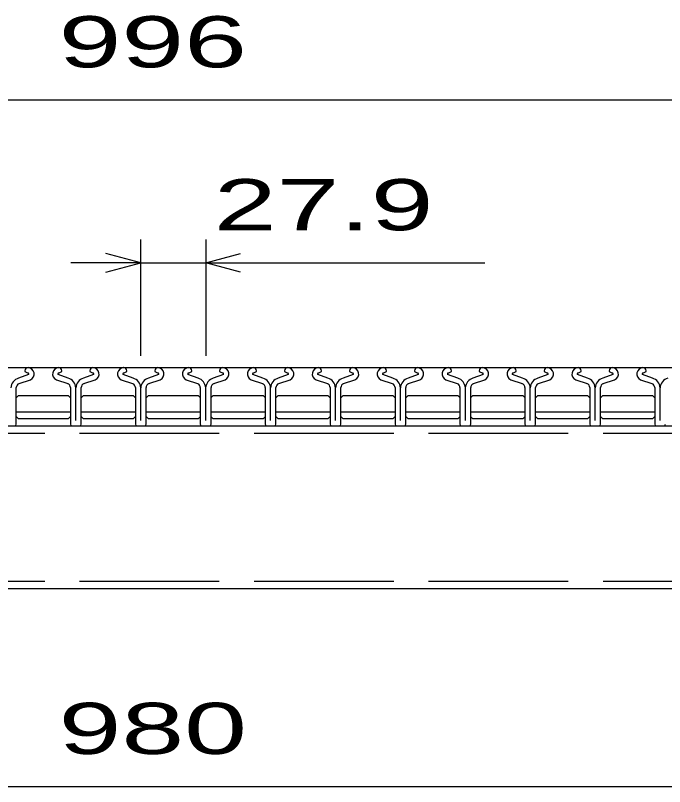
# Model space of a CAD drawing. Units: millimetres, scale not verified. Extents: x -1820 to 1736, y -1282 to 1048.
# Drawn here: x -983.6 to -704.6, y -672 to -340.7 of the extents above; entities that cross this region are included whole.
import ezdxf
from ezdxf.enums import TextEntityAlignment as Align

# ---------------------------------------------------------------- set-up
doc = ezdxf.new("R2010")
doc.units = ezdxf.units.MM
doc.header["$LTSCALE"] = 10
doc.linetypes.add('DASHED', pattern=[7.5, 6, -1.5])
doc.layers.add('CADPAC_LAYER_0016', color=3, linetype='Continuous', lineweight=25)
doc.layers.add('CADPAC_LAYER_0022', color=2, linetype='Continuous', lineweight=25)
doc.styles.add('ベクトル', font='')
doc.styles.get('ベクトル').set_extended_font_data('ベクトル')

msp = doc.modelspace()

# ---------------------------------------------------------------- linework, layer by layer
at = {"layer": 'CADPAC_LAYER_0016'}
for p, q in [((-1414, -492), (-418, -492)), ((-979.5, -493.38), (-979.5, -493.61)), ((-979.5, -493.61), (-978.06, -494.31)), ((-965.06, -494.31), (-963.62, -493.61)), ((-963.62, -493.61), (-963.62, -493.38)), ((-951.6, -493.38), (-951.6, -493.61)), ((-951.6, -493.61), (-950.16, -494.31)), ((-937.16, -494.31), (-935.72, -493.61)), ((-935.72, -493.61), (-935.72, -493.38)), ((-923.7, -493.38), (-923.7, -493.61)), ((-923.7, -493.61), (-922.26, -494.31)), ((-909.26, -494.31), (-907.82, -493.61)), ((-907.82, -493.61), (-907.82, -493.38)), ((-895.8, -493.38), (-895.8, -493.61)), ((-895.8, -493.61), (-894.36, -494.31)), ((-881.36, -494.31), (-879.92, -493.61)), ((-879.92, -493.61), (-879.92, -493.38)), ((-867.9, -493.38), (-867.9, -493.61)), ((-867.9, -493.61), (-866.46, -494.31)), ((-853.46, -494.31), (-852.02, -493.61)), ((-852.02, -493.61), (-852.02, -493.38)), ((-840, -493.38), (-840, -493.61)), ((-840, -493.61), (-838.56, -494.31)), ((-825.56, -494.31), (-824.12, -493.61)), ((-824.12, -493.61), (-824.12, -493.38)), ((-812.1, -493.38), (-812.1, -493.61)), ((-812.1, -493.61), (-810.66, -494.31)), ((-797.66, -494.31), (-796.22, -493.61)), ((-796.22, -493.61), (-796.22, -493.38)), ((-784.2, -493.38), (-784.2, -493.61)), ((-784.2, -493.61), (-782.76, -494.31)), ((-769.76, -494.31), (-768.32, -493.61)), ((-768.32, -493.61), (-768.32, -493.38)), ((-756.3, -493.38), (-756.3, -493.61)), ((-756.3, -493.61), (-754.86, -494.31)), ((-741.86, -494.31), (-740.42, -493.61)), ((-740.42, -493.61), (-740.42, -493.38)), ((-728.4, -493.38), (-728.4, -493.61)), ((-728.4, -493.61), (-726.96, -494.31)), ((-713.96, -494.31), (-712.52, -493.61)), ((-712.52, -493.61), (-712.52, -493.38)), ((-977.9, -495.01), (-982.22, -496.53)), ((-960.9, -496.53), (-965.22, -495.01)), ((-950, -495.01), (-954.32, -496.53)), ((-933, -496.53), (-937.32, -495.01)), ((-922.1, -495.01), (-926.42, -496.53)), ((-905.1, -496.53), (-909.42, -495.01)), ((-894.2, -495.01), (-898.52, -496.53)), ((-877.2, -496.53), (-881.52, -495.01)), ((-866.3, -495.01), (-870.62, -496.53)), ((-849.3, -496.53), (-853.62, -495.01)), ((-838.4, -495.01), (-842.72, -496.53)), ((-821.4, -496.53), (-825.72, -495.01)), ((-810.5, -495.01), (-814.82, -496.53)), ((-793.5, -496.53), (-797.82, -495.01)), ((-782.6, -495.01), (-786.92, -496.53)), ((-765.6, -496.53), (-769.92, -495.01)), ((-754.7, -495.01), (-759.02, -496.53)), ((-737.7, -496.53), (-742.02, -495.01)), ((-726.8, -495.01), (-731.12, -496.53)), ((-709.8, -496.53), (-714.12, -495.01)), ((-982.01, -498.89), (-977.14, -497.18)), ((-965.98, -497.18), (-961.11, -498.89)), ((-954.11, -498.89), (-949.24, -497.18)), ((-938.08, -497.18), (-933.21, -498.89)), ((-926.21, -498.89), (-921.34, -497.18)), ((-910.18, -497.18), (-905.31, -498.89)), ((-898.31, -498.89), (-893.44, -497.18)), ((-882.28, -497.18), (-877.41, -498.89)), ((-870.41, -498.89), (-865.54, -497.18)), ((-854.38, -497.18), (-849.51, -498.89)), ((-842.51, -498.89), (-837.64, -497.18)), ((-826.48, -497.18), (-821.61, -498.89)), ((-814.61, -498.89), (-809.74, -497.18)), ((-798.58, -497.18), (-793.71, -498.89)), ((-786.71, -498.89), (-781.84, -497.18)), ((-770.68, -497.18), (-765.81, -498.89)), ((-758.81, -498.89), (-753.94, -497.18)), ((-742.78, -497.18), (-737.91, -498.89)), ((-730.91, -498.89), (-726.04, -497.18)), ((-714.88, -497.18), (-710.01, -498.89)), ((-983.21, -516.31), (-983.21, -500.59)), ((-959.91, -500.59), (-959.91, -516.31)), ((-957.6, -514.71), (-957.6, -500.64)), ((-955.31, -516.31), (-955.31, -500.59)), ((-932.01, -500.59), (-932.01, -516.31)), ((-929.7, -514.71), (-929.7, -500.64)), ((-927.41, -516.31), (-927.41, -500.59)), ((-904.11, -500.59), (-904.11, -516.31)), ((-901.8, -514.71), (-901.8, -500.64)), ((-899.51, -516.31), (-899.51, -500.59)), ((-876.21, -500.59), (-876.21, -516.31)), ((-873.9, -514.71), (-873.9, -500.64)), ((-871.61, -516.31), (-871.61, -500.59)), ((-848.31, -500.59), (-848.31, -516.31)), ((-846, -514.71), (-846, -500.64)), ((-843.71, -516.31), (-843.71, -500.59)), ((-820.41, -500.59), (-820.41, -516.31)), ((-818.1, -514.71), (-818.1, -500.64)), ((-815.81, -516.31), (-815.81, -500.59)), ((-792.51, -500.59), (-792.51, -516.31)), ((-790.2, -514.71), (-790.2, -500.64)), ((-787.91, -516.31), (-787.91, -500.59)), ((-764.61, -500.59), (-764.61, -516.31)), ((-762.3, -514.71), (-762.3, -500.64)), ((-760.01, -516.31), (-760.01, -500.59)), ((-736.71, -500.59), (-736.71, -516.31)), ((-734.4, -514.71), (-734.4, -500.64)), ((-732.11, -516.31), (-732.11, -500.59)), ((-708.81, -500.59), (-708.81, -516.31)), ((-706.5, -514.71), (-706.5, -500.64)), ((-983.25, -505), (-982.25, -504)), ((-982.25, -504), (-960.85, -504)), ((-960.85, -504), (-959.85, -505)), ((-955.35, -505), (-954.35, -504)), ((-954.35, -504), (-932.95, -504)), ((-932.95, -504), (-931.95, -505)), ((-927.45, -505), (-926.45, -504)), ((-926.45, -504), (-905.05, -504)), ((-905.05, -504), (-904.05, -505)), ((-899.55, -505), (-898.55, -504)), ((-898.55, -504), (-877.15, -504)), ((-877.15, -504), (-876.15, -505)), ((-871.65, -505), (-870.65, -504)), ((-870.65, -504), (-849.25, -504)), ((-849.25, -504), (-848.25, -505)), ((-843.75, -505), (-842.75, -504)), ((-842.75, -504), (-821.35, -504)), ((-821.35, -504), (-820.35, -505)), ((-815.85, -505), (-814.85, -504)), ((-814.85, -504), (-793.45, -504)), ((-793.45, -504), (-792.45, -505)), ((-787.95, -505), (-786.95, -504)), ((-786.95, -504), (-765.55, -504)), ((-765.55, -504), (-764.55, -505)), ((-760.05, -505), (-759.05, -504)), ((-759.05, -504), (-737.65, -504)), ((-737.65, -504), (-736.65, -505)), ((-732.15, -505), (-731.15, -504)), ((-731.15, -504), (-709.75, -504)), ((-709.75, -504), (-708.75, -505)), ((-982.25, -514), (-983.25, -513)), ((-983.2, -511), (-959.9, -511)), ((-959.85, -513), (-960.85, -514)), ((-954.35, -514), (-955.35, -513)), ((-955.3, -511), (-932, -511)), ((-931.95, -513), (-932.95, -514)), ((-926.45, -514), (-927.45, -513)), ((-927.4, -511), (-904.1, -511)), ((-904.05, -513), (-905.05, -514)), ((-898.55, -514), (-899.55, -513)), ((-899.5, -511), (-876.2, -511)), ((-876.15, -513), (-877.15, -514)), ((-870.65, -514), (-871.65, -513)), ((-871.6, -511), (-848.3, -511)), ((-848.25, -513), (-849.25, -514)), ((-842.75, -514), (-843.75, -513)), ((-843.7, -511), (-820.4, -511)), ((-820.35, -513), (-821.35, -514)), ((-814.85, -514), (-815.85, -513)), ((-815.8, -511), (-792.5, -511)), ((-792.45, -513), (-793.45, -514)), ((-786.95, -514), (-787.95, -513)), ((-787.9, -511), (-764.6, -511)), ((-764.55, -513), (-765.55, -514)), ((-759.05, -514), (-760.05, -513)), ((-760, -511), (-736.7, -511)), ((-736.65, -513), (-737.65, -514)), ((-731.15, -514), (-732.15, -513)), ((-732.1, -511), (-708.8, -511)), ((-708.75, -513), (-709.75, -514)), ((-960.85, -514), (-982.25, -514)), ((-932.95, -514), (-954.35, -514)), ((-905.05, -514), (-926.45, -514)), ((-877.15, -514), (-898.55, -514)), ((-849.25, -514), (-870.65, -514)), ((-821.35, -514), (-842.75, -514)), ((-793.45, -514), (-814.85, -514)), ((-765.55, -514), (-786.95, -514)), ((-737.65, -514), (-759.05, -514)), ((-709.75, -514), (-731.15, -514)), ((-1406, -517), (-426, -517)), ((-959.21, -517.01), (-956.01, -517.01)), ((-931.31, -517.01), (-928.11, -517.01)), ((-903.41, -517.01), (-900.21, -517.01)), ((-875.51, -517.01), (-872.31, -517.01)), ((-847.61, -517.01), (-844.41, -517.01)), ((-819.71, -517.01), (-816.51, -517.01)), ((-791.81, -517.01), (-788.61, -517.01)), ((-763.91, -517.01), (-760.71, -517.01)), ((-736.01, -517.01), (-732.81, -517.01)), ((-708.11, -517.01), (-704.91, -517.01)), ((-426, -587), (-1406, -587))]:
    msp.add_line(p, q, dxfattribs=at)
at = {"layer": 'CADPAC_LAYER_0016', "linetype": 'DASHED'}
for p, q in [((-1406, -520.2), (-426, -520.2)), ((-1406, -583.8), (-426, -583.8))]:
    msp.add_line(p, q, dxfattribs=at)
at = {"layer": 'CADPAC_LAYER_0016'}
for centre, radius, start, end in [((-978.05, -493.45), 1.45, 94.45, 177.5), ((-978.21, -494.7), 2.7, 293.32, 89.02), ((-964.91, -494.7), 2.7, 90.98, 246.68), ((-965.07, -493.45), 1.45, 2.5, 85.55), ((-950.15, -493.45), 1.45, 94.45, 177.5), ((-950.31, -494.7), 2.7, 293.32, 89.02), ((-937.01, -494.7), 2.7, 90.98, 246.68), ((-937.17, -493.45), 1.45, 2.5, 85.55), ((-922.25, -493.45), 1.45, 94.45, 177.5), ((-922.41, -494.7), 2.7, 293.32, 89.02), ((-909.11, -494.7), 2.7, 90.98, 246.68), ((-909.27, -493.45), 1.45, 2.5, 85.55), ((-894.35, -493.45), 1.45, 94.45, 177.5), ((-894.51, -494.7), 2.7, 293.32, 89.02), ((-881.21, -494.7), 2.7, 90.98, 246.68), ((-881.37, -493.45), 1.45, 2.5, 85.55), ((-866.45, -493.45), 1.45, 94.45, 177.5), ((-866.61, -494.7), 2.7, 293.32, 89.02), ((-853.31, -494.7), 2.7, 90.98, 246.68), ((-853.47, -493.45), 1.45, 2.5, 85.55), ((-838.55, -493.45), 1.45, 94.45, 177.5), ((-838.71, -494.7), 2.7, 293.32, 89.02), ((-825.41, -494.7), 2.7, 90.98, 246.68), ((-825.57, -493.45), 1.45, 2.5, 85.55), ((-810.65, -493.45), 1.45, 94.45, 177.5), ((-810.81, -494.7), 2.7, 293.32, 89.02), ((-797.51, -494.7), 2.7, 90.98, 246.68), ((-797.67, -493.45), 1.45, 2.5, 85.55), ((-782.75, -493.45), 1.45, 94.45, 177.5), ((-782.91, -494.7), 2.7, 293.32, 89.02), ((-769.61, -494.7), 2.7, 90.98, 246.68), ((-769.77, -493.45), 1.45, 2.5, 85.55), ((-754.85, -493.45), 1.45, 94.45, 177.5), ((-755.01, -494.7), 2.7, 293.32, 89.02), ((-741.71, -494.7), 2.7, 90.98, 246.68), ((-741.87, -493.45), 1.45, 2.5, 85.55), ((-726.95, -493.45), 1.45, 94.45, 177.5), ((-727.11, -494.7), 2.7, 293.32, 89.02), ((-713.81, -494.7), 2.7, 90.98, 246.68), ((-713.97, -493.45), 1.45, 2.5, 85.55), ((-980.93, -500.94), 4.6, 106.3, 176.22), ((-978.23, -494.72), 0.44, 317.67, 68.09), ((-964.89, -494.72), 0.44, 111.91, 222.33), ((-962.19, -500.94), 4.6, 3.78, 73.7), ((-953.03, -500.94), 4.6, 106.3, 176.22), ((-950.33, -494.72), 0.44, 317.67, 68.09), ((-936.99, -494.72), 0.44, 111.91, 222.33), ((-934.29, -500.94), 4.6, 3.78, 73.7), ((-925.13, -500.94), 4.6, 106.3, 176.22), ((-922.43, -494.72), 0.44, 317.67, 68.09), ((-909.09, -494.72), 0.44, 111.91, 222.33), ((-906.39, -500.94), 4.6, 3.78, 73.7), ((-897.23, -500.94), 4.6, 106.3, 176.22), ((-894.53, -494.72), 0.44, 317.67, 68.09), ((-881.19, -494.72), 0.44, 111.91, 222.33), ((-878.49, -500.94), 4.6, 3.78, 73.7), ((-869.33, -500.94), 4.6, 106.3, 176.22), ((-866.63, -494.72), 0.44, 317.67, 68.09), ((-853.29, -494.72), 0.44, 111.91, 222.33), ((-850.59, -500.94), 4.6, 3.78, 73.7), ((-841.43, -500.94), 4.6, 106.3, 176.22), ((-838.73, -494.72), 0.44, 317.67, 68.09), ((-825.39, -494.72), 0.44, 111.91, 222.33), ((-822.69, -500.94), 4.6, 3.78, 73.7), ((-813.53, -500.94), 4.6, 106.3, 176.22), ((-810.83, -494.72), 0.44, 317.67, 68.09), ((-797.49, -494.72), 0.44, 111.91, 222.33), ((-794.79, -500.94), 4.6, 3.78, 73.7), ((-785.63, -500.94), 4.6, 106.3, 176.22), ((-782.93, -494.72), 0.44, 317.67, 68.09), ((-769.59, -494.72), 0.44, 111.91, 222.33), ((-766.89, -500.94), 4.6, 3.78, 73.7), ((-757.73, -500.94), 4.6, 106.3, 176.22), ((-755.03, -494.72), 0.44, 317.67, 68.09), ((-741.69, -494.72), 0.44, 111.91, 222.33), ((-738.99, -500.94), 4.6, 3.78, 73.7), ((-729.83, -500.94), 4.6, 106.3, 176.22), ((-727.13, -494.72), 0.44, 317.67, 68.09), ((-713.79, -494.72), 0.44, 111.91, 222.33), ((-711.09, -500.94), 4.6, 3.78, 73.7), ((-701.93, -500.94), 4.6, 106.3, 176.22), ((-981.41, -500.59), 1.8, 109.42, 180), ((-961.71, -500.59), 1.8, 0, 70.58), ((-953.51, -500.59), 1.8, 109.42, 180), ((-933.81, -500.59), 1.8, 0, 70.58), ((-925.61, -500.59), 1.8, 109.42, 180), ((-905.91, -500.59), 1.8, 0, 70.58), ((-897.71, -500.59), 1.8, 109.42, 180), ((-878.01, -500.59), 1.8, 0, 70.58), ((-869.81, -500.59), 1.8, 109.42, 180), ((-850.11, -500.59), 1.8, 0, 70.58), ((-841.91, -500.59), 1.8, 109.42, 180), ((-822.21, -500.59), 1.8, 0, 70.58), ((-814.01, -500.59), 1.8, 109.42, 180), ((-794.31, -500.59), 1.8, 0, 70.58), ((-786.11, -500.59), 1.8, 109.42, 180), ((-766.41, -500.59), 1.8, 0, 70.58), ((-758.21, -500.59), 1.8, 109.42, 180), ((-738.51, -500.59), 1.8, 0, 70.58), ((-730.31, -500.59), 1.8, 109.42, 180), ((-710.61, -500.59), 1.8, 0, 70.58), ((-983.91, -516.31), 0.7, 270, 0), ((-959.21, -516.31), 0.7, 180, 270), ((-956.01, -516.31), 0.7, 270, 0), ((-931.31, -516.31), 0.7, 180, 270), ((-928.11, -516.31), 0.7, 270, 0), ((-903.41, -516.31), 0.7, 180, 270), ((-900.21, -516.31), 0.7, 270, 0), ((-875.51, -516.31), 0.7, 180, 270), ((-872.31, -516.31), 0.7, 270, 0), ((-847.61, -516.31), 0.7, 180, 270), ((-844.41, -516.31), 0.7, 270, 0), ((-819.71, -516.31), 0.7, 180, 270), ((-816.51, -516.31), 0.7, 270, 0), ((-791.81, -516.31), 0.7, 180, 270), ((-788.61, -516.31), 0.7, 270, 0), ((-763.91, -516.31), 0.7, 180, 270), ((-760.71, -516.31), 0.7, 270, 0), ((-736.01, -516.31), 0.7, 180, 270), ((-732.81, -516.31), 0.7, 270, 0), ((-708.11, -516.31), 0.7, 180, 270), ((-704.91, -516.31), 0.7, 270, 0)]:
    msp.add_arc(centre, radius, start, end, dxfattribs=at)
at = {"layer": 'CADPAC_LAYER_0022', "color": 4}
for p, q in [((-1414, -377), (-418, -377)), ((-929.7, -487), (-929.7, -437)), ((-901.8, -437), (-901.8, -487)), ((-929.7, -447), (-944.7, -443)), ((-901.8, -447), (-886.8, -443)), ((-929.7, -447), (-959.7, -447)), ((-944.7, -451), (-929.7, -447)), ((-929.7, -447), (-901.8, -447)), ((-886.8, -451), (-901.8, -447)), ((-901.8, -447), (-781.8, -447)), ((-1406, -672), (-426, -672))]:
    msp.add_line(p, q, dxfattribs=at)

# ---------------------------------------------------------------- texts
at = {"layer": 'CADPAC_LAYER_0022', "style": 'ベクトル', "width": 1.65}
for s, p in [(' 996 ', (-978.5, -352)), (' 27.9 ', (-911.8, -422)), (' 980 ', (-978.5, -647))]:
    msp.add_text(s, height=21.99, dxfattribs=at).set_placement(p, align=Align.MIDDLE_LEFT)

doc.saveas('drawing.dxf')
